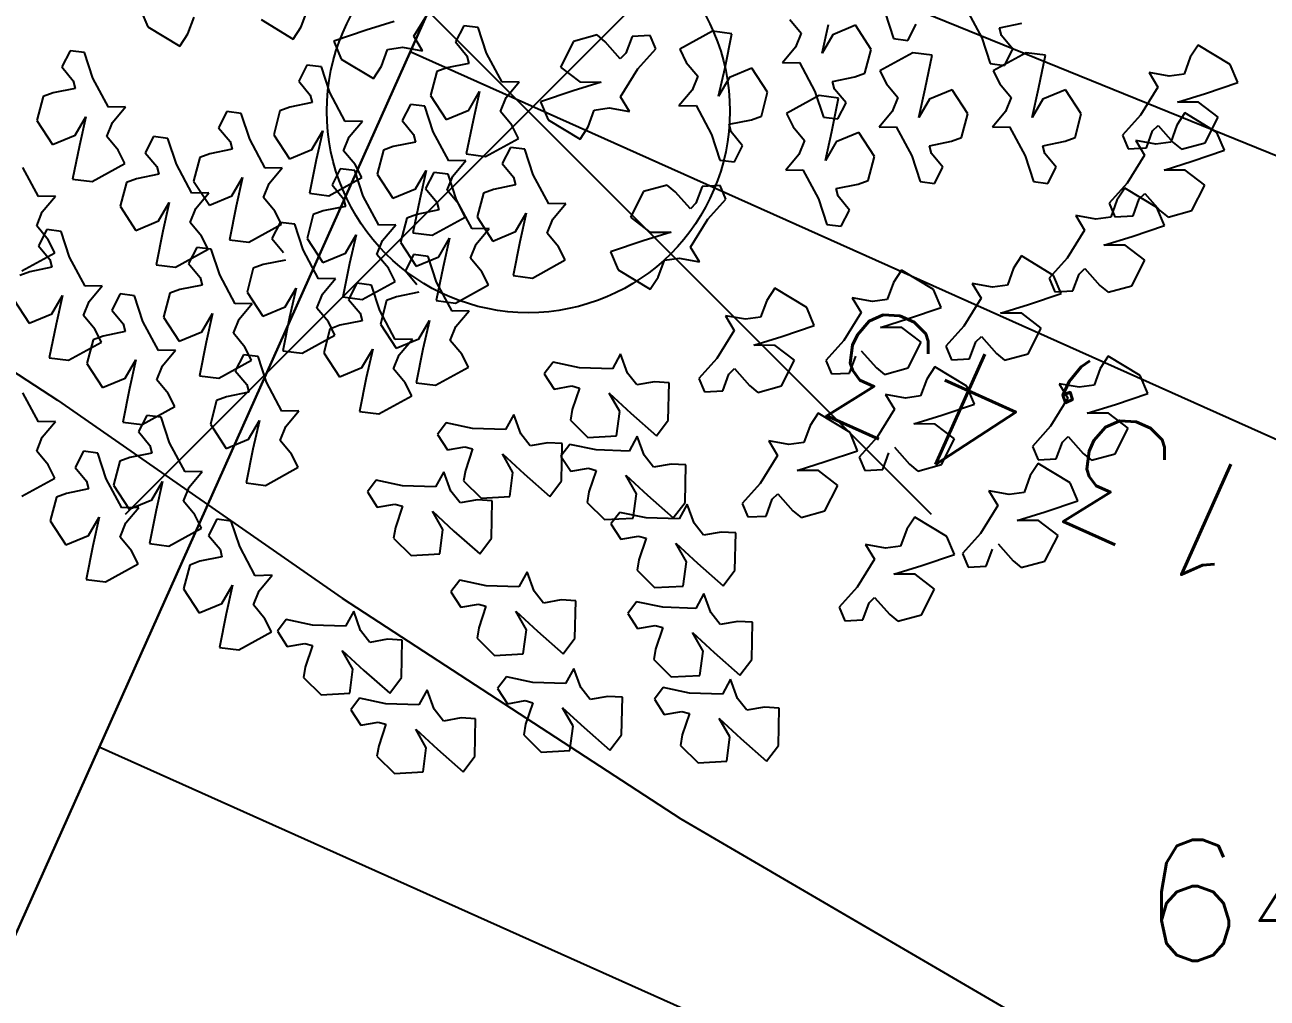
# Model space of a CAD drawing. Header units: inches. Extents: x 555647 to 1112117, y 8563097 to 17126483.
# Drawn here: x 555683.925 to 555687.008, y 8563227.503 to 8563229.918 of the extents above; entities that cross this region are included whole.
import ezdxf

# ---------------------------------------------------------------- set-up
doc = ezdxf.new("R2010")
doc.units = ezdxf.units.IN
doc.header["$MEASUREMENT"] = 0
doc.header["$PDMODE"] = 35
doc.header["$PDSIZE"] = -1
doc.linetypes.add('CENTER', pattern=[50.8, 31.75, -6.35, 6.35, -6.35])
doc.linetypes.add('CONTINUO', pattern=[0])
for name, color, linetype in [('_MANGEIRA', 7, 'CONTINUO'), ('CurvasTG', 7, 'CONTINUO'), ('INDIC. CORTE', 3, 'CENTER'), ('PN', 7, 'CONTINUO')]:
    doc.layers.add(name, color=color, linetype=linetype)
doc.styles.add('SIMPLEX', font='simplex.shx', dxfattribs={"height": 0.3})

# ---------------------------------------------------------------- blocks, each defined once
blk = doc.blocks.new('SIMB_MANGUEIRA')
at = {"color": 0, "linetype": 'Continuous', "flags": 128}
for points in [[(-0.9631, 0.2541), (-0.9443, 0.2094)], [(-0.5635, 0.2095), (-0.5482, 0.2511)], [(-0.2843, 0.1861), (-0.2412, 0.2555)], [(1.087, 0.2537), (1.1256, 0.1817)], [(-0.8449, 0.1918), (-0.8296, 0.2334)], [(-0.6629, 0.2271), (-0.5834, 0.1791)], [(-0.3326, 0.2229), (-0.4023, 0.2013)], [(0.6488, 0.2275), (0.6772, 0.1935)], [(0.8854, 0.2438), (0.9062, 0.1803)], [(0.9421, 0.1757), (0.9626, 0.2159)], [(1.1694, 0.2068), (1.2246, 0.2181)], [(-0.9443, 0.2094), (-0.8648, 0.1613)], [(-0.8648, 0.1613), (-0.8449, 0.1918)], [(-0.5834, 0.1791), (-0.5635, 0.2095)], [(-0.4023, 0.2013), (-0.4829, 0.1741)], [(-0.2624, 0.1499), (-0.2843, 0.1861)], [(-0.1603, 0.2119), (-0.1808, 0.1718)], [(-0.1244, 0.2074), (-0.1603, 0.2119)], [(-0.1036, 0.1439), (-0.1244, 0.2074)], [(0.1706, 0.1892), (0.1119, 0.1731)], [(0.191, 0.1724), (0.1706, 0.1892)], [(0.2576, 0.1856), (0.2423, 0.144)], [(0.3026, 0.188), (0.2576, 0.1856)], [(0.3166, 0.1546), (0.3026, 0.188)], [(0.4571, 0.1983), (0.3757, 0.1535)], [(0.5052, 0.1923), (0.4571, 0.1983)], [(0.4884, 0.1088), (0.5052, 0.1923)], [(0.6772, 0.1935), (0.6632, 0.1587)], [(0.729, 0.1441), (0.7451, 0.2153)], [(0.7558, 0.1897), (0.729, 0.1441)], [(0.8117, 0.2131), (0.7558, 0.1897)], [(0.8507, 0.1533), (0.8117, 0.2131)], [(1.1743, 0.1879), (1.1694, 0.2068)], [(1.2028, 0.1538), (1.1743, 0.1879)], [(-0.4829, 0.1741), (-0.4641, 0.1294)], [(-0.3494, 0.1534), (-0.3123, 0.1586)], [(-0.3123, 0.1586), (-0.2624, 0.1499)], [(-0.1808, 0.1718), (-0.1524, 0.1377)], [(0.1119, 0.1731), (0.0796, 0.1094)], [(0.2283, 0.1302), (0.191, 0.1724)], [(0.272, 0.1048), (0.3166, 0.1546)], [(0.6632, 0.1587), (0.6307, 0.1199)], [(0.9062, 0.1803), (0.9421, 0.1757)], [(1.1256, 0.1817), (1.1464, 0.1182)], [(1.6629, 0.1642), (1.643, 0.1338)], [(1.7424, 0.1161), (1.6629, 0.1642)], [(-1.1374, 0.1498), (-1.1579, 0.1097)], [(-1.1014, 0.1453), (-1.1374, 0.1498)], [(-1.0807, 0.0818), (-1.1014, 0.1453)], [(-0.4641, 0.1294), (-0.3846, 0.0813)], [(-0.3647, 0.1118), (-0.3494, 0.1534)], [(-0.1524, 0.1377), (-0.1475, 0.1187)], [(-0.0651, 0.0718), (-0.1036, 0.1439)], [(0.2423, 0.144), (0.2283, 0.1302)], [(0.3757, 0.1535), (0.3921, 0.1211)], [(0.8353, 0.0944), (0.8507, 0.1533)], [(0.954, 0.145), (0.8726, 0.1002)], [(1.002, 0.1389), (0.954, 0.145)], [(0.9853, 0.0555), (1.002, 0.1389)], [(1.2354, 0.145), (1.154, 0.1002)], [(1.1823, 0.1136), (1.2028, 0.1538)], [(1.2835, 0.1389), (1.2354, 0.145)], [(1.2667, 0.0555), (1.2835, 0.1389)], [(1.643, 0.1338), (1.6277, 0.0921)], [(-1.1579, 0.1097), (-1.1294, 0.0756)], [(-0.5495, 0.1144), (-0.5699, 0.0742)], [(-0.5135, 0.1098), (-0.5495, 0.1144)], [(-0.4928, 0.0463), (-0.5135, 0.1098)], [(-0.3846, 0.0813), (-0.3647, 0.1118)], [(-0.2274, 0.0982), (-0.2428, 0.0393)], [(-0.2026, 0.1074), (-0.2274, 0.0982)], [(-0.1475, 0.1187), (-0.2026, 0.1074)], [(0.0796, 0.1094), (0.1278, 0.0726)], [(0.2289, 0.0355), (0.272, 0.1048)], [(0.3921, 0.1211), (0.4205, 0.087)], [(0.4723, 0.0376), (0.4884, 0.1088)], [(0.555, 0.1066), (0.499, 0.0833)], [(0.594, 0.0468), (0.555, 0.1066)], [(0.6307, 0.1199), (0.673, 0.1208)], [(0.673, 0.1208), (0.7115, 0.0487)], [(0.8106, 0.0851), (0.8353, 0.0944)], [(0.8726, 0.1002), (0.889, 0.0677)], [(1.1464, 0.1182), (1.1823, 0.1136)], [(1.154, 0.1002), (1.1704, 0.0677)], [(1.5407, 0.0957), (1.5626, 0.0594)], [(1.5906, 0.0869), (1.5407, 0.0957)], [(1.7612, 0.0714), (1.7424, 0.1161)], [(-1.1294, 0.0756), (-1.1245, 0.0566)], [(-1.0421, 0.0097), (-1.0807, 0.0818)], [(-0.5699, 0.0742), (-0.5415, 0.0401)], [(-0.0227, 0.0727), (-0.0651, 0.0718)], [(-0.0552, 0.0339), (-0.0227, 0.0727)], [(0.1807, 0.0723), (0.111, 0.0506)], [(0.1278, 0.0726), (0.1807, 0.0723)], [(0.4205, 0.087), (0.4065, 0.0522)], [(0.499, 0.0833), (0.4723, 0.0376)], [(0.7554, 0.0739), (0.8106, 0.0851)], [(0.7603, 0.0549), (0.7554, 0.0739)], [(0.889, 0.0677), (0.9174, 0.0336)], [(1.1704, 0.0677), (1.1988, 0.0336)], [(1.6277, 0.0921), (1.5906, 0.0869)], [(1.6806, 0.0443), (1.7612, 0.0714)], [(-1.2044, 0.0361), (-1.2198, -0.0228)], [(-1.1797, 0.0453), (-1.2044, 0.0361)], [(-1.1245, 0.0566), (-1.1797, 0.0453)], [(-0.5415, 0.0401), (-0.5366, 0.0212)], [(-0.4542, -0.0257), (-0.4928, 0.0463)], [(-0.2428, 0.0393), (-0.2038, -0.0205)], [(-0.1478, 0.0028), (-0.1211, 0.0485)], [(-0.1211, 0.0485), (-0.1372, -0.0227)], [(-0.0693, -0.0009), (-0.0552, 0.0339)], [(0.111, 0.0506), (0.0303, 0.0234)], [(0.2508, -0.0008), (0.2289, 0.0355)], [(0.4065, 0.0522), (0.3739, 0.0134)], [(0.5786, -0.0121), (0.594, 0.0468)], [(0.7221, 0.0387), (0.6407, -0.0061)], [(0.7115, 0.0487), (0.7323, -0.0148)], [(0.7702, 0.0326), (0.7221, 0.0387)], [(0.7534, -0.0508), (0.7702, 0.0326)], [(0.7887, 0.0208), (0.7603, 0.0549)], [(0.9174, 0.0336), (0.9033, -0.0011)], [(0.9692, -0.0157), (0.9853, 0.0555)], [(1.0519, 0.0533), (0.9959, 0.0299)], [(1.0909, -0.0065), (1.0519, 0.0533)], [(1.1988, 0.0336), (1.1847, -0.0011)], [(1.2506, -0.0157), (1.2667, 0.0555)], [(1.3333, 0.0533), (1.2773, 0.0299)], [(1.3723, -0.0065), (1.3333, 0.0533)], [(1.5626, 0.0594), (1.5195, -0.01)], [(1.6109, 0.0226), (1.6806, 0.0443)], [(-0.9998, 0.0106), (-1.0421, 0.0097)], [(-1.0323, -0.0282), (-0.9998, 0.0106)], [(-0.6165, 0.0007), (-0.6319, -0.0583)], [(-0.5918, 0.0099), (-0.6165, 0.0007)], [(-0.5366, 0.0212), (-0.5918, 0.0099)], [(-0.2928, 0.0166), (-0.3132, -0.0235)], [(-0.2568, 0.0121), (-0.2928, 0.0166)], [(-0.2361, -0.0514), (-0.2568, 0.0121)], [(-0.2038, -0.0205), (-0.1478, 0.0028)], [(0.0303, 0.0234), (0.0491, -0.0212)], [(0.1485, -0.0389), (0.1638, 0.0028)], [(0.1638, 0.0028), (0.201, 0.008)], [(0.201, 0.008), (0.2508, -0.0008)], [(0.3739, 0.0134), (0.4163, 0.0143)], [(0.4163, 0.0143), (0.4548, -0.0578)], [(0.7682, -0.0193), (0.7887, 0.0208)], [(0.9959, 0.0299), (0.9692, -0.0157)], [(1.2773, 0.0299), (1.2506, -0.0157)], [(1.6638, 0.0222), (1.6109, 0.0226)], [(1.712, -0.0146), (1.6638, 0.0222)], [(-1.2198, -0.0228), (-1.1809, -0.0826)], [(-1.1249, -0.0593), (-1.0981, -0.0136)], [(-1.0981, -0.0136), (-1.1142, -0.0848)], [(-1.0463, -0.063), (-1.0323, -0.0282)], [(-0.7482, -0.0011), (-0.7687, -0.0412)], [(-0.7123, -0.0056), (-0.7482, -0.0011)], [(-0.6915, -0.0691), (-0.7123, -0.0056)], [(-0.4119, -0.0249), (-0.4542, -0.0257)], [(-0.4444, -0.0636), (-0.4119, -0.0249)], [(-0.3132, -0.0235), (-0.2848, -0.0576)], [(-0.1372, -0.0227), (-0.1539, -0.1062)], [(-0.0409, -0.035), (-0.0693, -0.0009)], [(0.0491, -0.0212), (0.1286, -0.0693)], [(0.4987, -0.0326), (0.5538, -0.0213)], [(0.5538, -0.0213), (0.5786, -0.0121)], [(0.6407, -0.0061), (0.6572, -0.0386)], [(0.7323, -0.0148), (0.7682, -0.0193)], [(0.9033, -0.0011), (0.8708, -0.0399)], [(1.0755, -0.0655), (1.0909, -0.0065)], [(1.1847, -0.0011), (1.1522, -0.0399)], [(1.3569, -0.0655), (1.3723, -0.0065)], [(1.5195, -0.01), (1.4749, -0.0597)], [(1.6298, -0.0044), (1.61, -0.0348)], [(1.7093, -0.0525), (1.6298, -0.0044)], [(1.6797, -0.0782), (1.712, -0.0146)], [(-1.1809, -0.0826), (-1.1249, -0.0593)], [(-0.7687, -0.0412), (-0.7403, -0.0753)], [(-0.6319, -0.0583), (-0.593, -0.118)], [(-0.537, -0.0947), (-0.5102, -0.0491)], [(-0.5102, -0.0491), (-0.5263, -0.1203)], [(-0.2848, -0.0576), (-0.2799, -0.0765)], [(-0.1975, -0.1234), (-0.2361, -0.0514)], [(-0.0245, -0.0674), (-0.0409, -0.035)], [(0.1286, -0.0693), (0.1485, -0.0389)], [(0.4548, -0.0578), (0.4756, -0.1213)], [(0.5036, -0.0516), (0.4987, -0.0326)], [(0.532, -0.0857), (0.5036, -0.0516)], [(0.6572, -0.0386), (0.6856, -0.0726)], [(0.7373, -0.122), (0.7534, -0.0508)], [(0.8201, -0.053), (0.7641, -0.0764)], [(0.859, -0.1128), (0.8201, -0.053)], [(0.8708, -0.0399), (0.9132, -0.0391)], [(0.9132, -0.0391), (0.9517, -0.1111)], [(1.1522, -0.0399), (1.1946, -0.0391)], [(1.1946, -0.0391), (1.2331, -0.1111)], [(1.4749, -0.0597), (1.489, -0.0931)], [(1.534, -0.0908), (1.5493, -0.0491)], [(1.5493, -0.0491), (1.5632, -0.0354)], [(1.5632, -0.0354), (1.6006, -0.0775)], [(1.61, -0.0348), (1.5946, -0.0765)], [(1.7281, -0.0971), (1.7093, -0.0525)], [(-1.1142, -0.0848), (-1.131, -0.1683)], [(-1.0179, -0.0971), (-1.0463, -0.063)], [(-0.9303, -0.0632), (-0.9507, -0.1033)], [(-0.8943, -0.0677), (-0.9303, -0.0632)], [(-0.8736, -0.1312), (-0.8943, -0.0677)], [(-0.7403, -0.0753), (-0.7354, -0.0942)], [(-0.653, -0.1411), (-0.6915, -0.0691)], [(-0.4584, -0.0984), (-0.4444, -0.0636)], [(-0.3351, -0.0878), (-0.3598, -0.097)], [(-0.2799, -0.0765), (-0.3351, -0.0878)], [(-0.1059, -0.1122), (-0.0245, -0.0674)], [(-0.0444, -0.0898), (-0.0649, -0.13)], [(-0.0085, -0.0943), (-0.0444, -0.0898)], [(0.5115, -0.1258), (0.532, -0.0857)], [(0.6856, -0.0726), (0.6715, -0.1074)], [(0.7641, -0.0764), (0.7373, -0.122)], [(0.9956, -0.0859), (1.0507, -0.0747)], [(1.0005, -0.1049), (0.9956, -0.0859)], [(1.0507, -0.0747), (1.0755, -0.0655)], [(1.277, -0.0859), (1.3321, -0.0747)], [(1.2819, -0.1049), (1.277, -0.0859)], [(1.3321, -0.0747), (1.3569, -0.0655)], [(1.489, -0.0931), (1.534, -0.0908)], [(1.5077, -0.0729), (1.5296, -0.1092)], [(1.5575, -0.0817), (1.5077, -0.0729)], [(1.5946, -0.0765), (1.5575, -0.0817)], [(1.6006, -0.0775), (1.6209, -0.0943)], [(1.6209, -0.0943), (1.6797, -0.0782)], [(-1.0015, -0.1295), (-1.0179, -0.0971)], [(-0.9507, -0.1033), (-0.9223, -0.1374)], [(-0.8153, -0.1147), (-0.8307, -0.1737)], [(-0.7905, -0.1055), (-0.8153, -0.1147)], [(-0.7354, -0.0942), (-0.7905, -0.1055)], [(-0.593, -0.118), (-0.537, -0.0947)], [(-0.5263, -0.1203), (-0.5431, -0.2037)], [(-0.43, -0.1325), (-0.4584, -0.0984)], [(-0.3598, -0.097), (-0.3752, -0.156)], [(-0.1552, -0.1226), (-0.1975, -0.1234)], [(-0.1877, -0.1613), (-0.1552, -0.1226)], [(-0.1539, -0.1062), (-0.1059, -0.1122)], [(0.0123, -0.1579), (-0.0085, -0.0943)], [(0.4756, -0.1213), (0.5115, -0.1258)], [(0.6715, -0.1074), (0.639, -0.1462)], [(0.8436, -0.1717), (0.859, -0.1128)], [(0.9517, -0.1111), (0.9725, -0.1746)], [(1.0289, -0.139), (1.0005, -0.1049)], [(1.2331, -0.1111), (1.2539, -0.1746)], [(1.3103, -0.139), (1.2819, -0.1049)], [(1.5296, -0.1092), (1.4865, -0.1786)], [(1.6475, -0.1243), (1.7281, -0.0971)], [(-1.216, -0.212), (-1.2545, -0.14)], [(-1.0829, -0.1743), (-1.0015, -0.1295)], [(-0.9223, -0.1374), (-0.9174, -0.1563)], [(-0.835, -0.2032), (-0.8736, -0.1312)], [(-0.6106, -0.1403), (-0.653, -0.1411)], [(-0.6431, -0.1791), (-0.6106, -0.1403)], [(-0.4666, -0.143), (-0.4871, -0.1831)], [(-0.4307, -0.1475), (-0.4666, -0.143)], [(-0.4099, -0.211), (-0.4307, -0.1475)], [(-0.4136, -0.1649), (-0.43, -0.1325)], [(-0.2803, -0.1924), (-0.2535, -0.1468)], [(-0.2535, -0.1468), (-0.2696, -0.218)], [(-0.2348, -0.1519), (-0.2553, -0.1921)], [(-0.1989, -0.1564), (-0.2348, -0.1519)], [(-0.0649, -0.13), (-0.0365, -0.1641)], [(0.639, -0.1462), (0.6814, -0.1453)], [(0.6814, -0.1453), (0.7199, -0.2174)], [(1.0084, -0.1791), (1.0289, -0.139)], [(1.2898, -0.1791), (1.3103, -0.139)], [(1.5778, -0.146), (1.6475, -0.1243)], [(1.6307, -0.1463), (1.5778, -0.146)], [(1.6789, -0.1832), (1.6307, -0.1463)], [(-1.131, -0.1683), (-1.0829, -0.1743)], [(-0.9973, -0.1768), (-1.0127, -0.2358)], [(-0.9726, -0.1676), (-0.9973, -0.1768)], [(-0.9174, -0.1563), (-0.9726, -0.1676)], [(-0.8307, -0.1737), (-0.7917, -0.2335)], [(-0.7357, -0.2101), (-0.709, -0.1645)], [(-0.709, -0.1645), (-0.7251, -0.2357)], [(-0.6572, -0.2138), (-0.6431, -0.1791)], [(-0.495, -0.2097), (-0.4136, -0.1649)], [(-0.4871, -0.1831), (-0.4587, -0.2172)], [(-0.3752, -0.156), (-0.3363, -0.2158)], [(-0.2017, -0.1961), (-0.1877, -0.1613)], [(-0.1781, -0.22), (-0.1989, -0.1564)], [(-0.0315, -0.183), (-0.0867, -0.1943)], [(-0.0365, -0.1641), (-0.0315, -0.183)], [(0.0508, -0.2299), (0.0123, -0.1579)], [(0.3445, -0.1834), (0.2857, -0.1995)], [(0.3648, -0.2002), (0.3445, -0.1834)], [(0.4764, -0.1846), (0.4314, -0.1869)], [(0.4905, -0.218), (0.4764, -0.1846)], [(0.7637, -0.1922), (0.8189, -0.181)], [(0.8189, -0.181), (0.8436, -0.1717)], [(0.9725, -0.1746), (1.0084, -0.1791)], [(1.2539, -0.1746), (1.2898, -0.1791)], [(1.4865, -0.1786), (1.4418, -0.2283)], [(1.6466, -0.2468), (1.6789, -0.1832)], [(-1.1737, -0.2112), (-1.216, -0.212)], [(-1.2062, -0.2499), (-1.1737, -0.2112)], [(-0.7927, -0.2024), (-0.835, -0.2032)], [(-0.8252, -0.2411), (-0.7927, -0.2024)], [(-0.7917, -0.2335), (-0.7357, -0.2101)], [(-0.6288, -0.2479), (-0.6572, -0.2138)], [(-0.5431, -0.2037), (-0.495, -0.2097)], [(-0.3714, -0.283), (-0.4099, -0.211)], [(-0.3363, -0.2158), (-0.2803, -0.1924)], [(-0.2553, -0.1921), (-0.2269, -0.2261)], [(-0.1733, -0.2302), (-0.2017, -0.1961)], [(-0.1114, -0.2035), (-0.1269, -0.2625)], [(-0.0867, -0.1943), (-0.1114, -0.2035)], [(0.2857, -0.1995), (0.2534, -0.2631)], [(0.4022, -0.2423), (0.3648, -0.2002)], [(0.4314, -0.1869), (0.4161, -0.2286)], [(0.7687, -0.2112), (0.7637, -0.1922)], [(0.7971, -0.2453), (0.7687, -0.2112)], [(1.4809, -0.1907), (1.461, -0.2211)], [(1.5604, -0.2388), (1.4809, -0.1907)], [(1.5162, -0.2177), (1.5302, -0.204)], [(1.5302, -0.204), (1.5675, -0.2461)], [(-1.0127, -0.2358), (-0.9738, -0.2956)], [(-0.9178, -0.2722), (-0.891, -0.2266)], [(-0.891, -0.2266), (-0.9071, -0.2978)], [(-0.8392, -0.2759), (-0.8252, -0.2411)], [(-0.7251, -0.2357), (-0.7418, -0.3191)], [(-0.4538, -0.2361), (-0.5089, -0.2474)], [(-0.4587, -0.2172), (-0.4538, -0.2361)], [(-0.2696, -0.218), (-0.2864, -0.3014)], [(-0.2219, -0.2451), (-0.2771, -0.2564)], [(-0.2269, -0.2261), (-0.2219, -0.2451)], [(-0.1396, -0.292), (-0.1781, -0.22)], [(-0.1569, -0.2627), (-0.1733, -0.2302)], [(0.0932, -0.2291), (0.0508, -0.2299)], [(0.0607, -0.2678), (0.0932, -0.2291)], [(0.4161, -0.2286), (0.4022, -0.2423)], [(0.4459, -0.2677), (0.4905, -0.218)], [(0.7199, -0.2174), (0.7407, -0.2809)], [(0.7766, -0.2854), (0.7971, -0.2453)], [(1.4418, -0.2283), (1.4559, -0.2617)], [(1.461, -0.2211), (1.4457, -0.2628)], [(1.5009, -0.2594), (1.5162, -0.2177)], [(1.5792, -0.2834), (1.5604, -0.2388)], [(1.5675, -0.2461), (1.5878, -0.2629)], [(-1.2202, -0.2847), (-1.2062, -0.2499)], [(-0.9738, -0.2956), (-0.9178, -0.2722)], [(-0.8108, -0.31), (-0.8392, -0.2759)], [(-0.6158, -0.2761), (-0.6363, -0.3162)], [(-0.6124, -0.2804), (-0.6288, -0.2479)], [(-0.5799, -0.2806), (-0.6158, -0.2761)], [(-0.5337, -0.2566), (-0.5491, -0.3156)], [(-0.5089, -0.2474), (-0.5337, -0.2566)], [(-0.3018, -0.2656), (-0.3173, -0.3246)], [(-0.2771, -0.2564), (-0.3018, -0.2656)], [(-0.2383, -0.3074), (-0.1569, -0.2627)], [(-0.1269, -0.2625), (-0.0879, -0.3222)], [(-0.0319, -0.2989), (-0.0052, -0.2533)], [(-0.0052, -0.2533), (-0.0213, -0.3245)], [(0.0466, -0.3026), (0.0607, -0.2678)], [(0.2534, -0.2631), (0.3016, -0.2999)], [(0.4028, -0.3371), (0.4459, -0.2677)], [(1.3587, -0.2592), (1.3806, -0.2955)], [(1.4085, -0.268), (1.3587, -0.2592)], [(1.4457, -0.2628), (1.4085, -0.268)], [(1.4559, -0.2617), (1.5009, -0.2594)], [(1.5878, -0.2629), (1.6466, -0.2468)], [(-1.1918, -0.3188), (-1.2202, -0.2847)], [(-1.1953, -0.2938), (-1.2158, -0.334)], [(-1.1594, -0.2983), (-1.1953, -0.2938)], [(-1.1386, -0.3619), (-1.1594, -0.2983)], [(-0.9071, -0.2978), (-0.9239, -0.3812)], [(-0.6938, -0.3252), (-0.6124, -0.2804)], [(-0.5591, -0.3441), (-0.5799, -0.2806)], [(-0.4541, -0.352), (-0.4274, -0.3064)], [(-0.4274, -0.3064), (-0.4435, -0.3776)], [(-0.329, -0.2822), (-0.3714, -0.283)], [(-0.3615, -0.321), (-0.329, -0.2822)], [(-0.2864, -0.3014), (-0.2383, -0.3074)], [(-0.0972, -0.2912), (-0.1396, -0.292)], [(-0.1297, -0.3299), (-0.0972, -0.2912)], [(-0.0879, -0.3222), (-0.0319, -0.2989)], [(0.075, -0.3367), (0.0466, -0.3026)], [(0.3545, -0.3003), (0.2848, -0.322)], [(0.3016, -0.2999), (0.3545, -0.3003)], [(0.7407, -0.2809), (0.7766, -0.2854)], [(1.3806, -0.2955), (1.3375, -0.3648)], [(1.4985, -0.3106), (1.5792, -0.2834)], [(-1.2158, -0.334), (-1.1874, -0.3681)], [(-1.1754, -0.3512), (-1.1918, -0.3188)], [(-0.8227, -0.3382), (-0.8432, -0.3783)], [(-0.7868, -0.3427), (-0.8227, -0.3382)], [(-0.7944, -0.3425), (-0.8108, -0.31)], [(-0.7418, -0.3191), (-0.6938, -0.3252)], [(-0.6363, -0.3162), (-0.6078, -0.3503)], [(-0.5491, -0.3156), (-0.5101, -0.3754)], [(-0.3756, -0.3557), (-0.3615, -0.321)], [(-0.3173, -0.3246), (-0.2783, -0.3843)], [(-0.2223, -0.361), (-0.1956, -0.3153)], [(-0.1956, -0.3153), (-0.2117, -0.3865)], [(-0.1438, -0.3647), (-0.1297, -0.3299)], [(-0.0213, -0.3245), (-0.038, -0.4079)], [(0.0914, -0.3691), (0.075, -0.3367)], [(0.2848, -0.322), (0.2042, -0.3491)], [(0.4247, -0.3734), (0.4028, -0.3371)], [(1.4288, -0.3323), (1.4985, -0.3106)], [(1.4817, -0.3326), (1.4288, -0.3323)], [(1.5299, -0.3694), (1.4817, -0.3326)], [(-1.2568, -0.396), (-1.1754, -0.3512)], [(-1.1874, -0.3681), (-1.1825, -0.387)], [(-1.1001, -0.4339), (-1.1386, -0.3619)], [(-0.8758, -0.3873), (-0.7944, -0.3425)], [(-0.766, -0.4062), (-0.7868, -0.3427)], [(-0.6029, -0.3693), (-0.6581, -0.3806)], [(-0.5205, -0.4162), (-0.5591, -0.3441)], [(-0.5101, -0.3754), (-0.4541, -0.352)], [(-0.3472, -0.3898), (-0.3756, -0.3557)], [(-0.2846, -0.3559), (-0.3051, -0.3961)], [(-0.2487, -0.3604), (-0.2846, -0.3559)], [(-0.2783, -0.3843), (-0.2223, -0.361)], [(-0.2279, -0.424), (-0.2487, -0.3604)], [(-0.1154, -0.3988), (-0.1438, -0.3647)], [(0.01, -0.4139), (0.0914, -0.3691)], [(0.2042, -0.3491), (0.223, -0.3938)], [(0.3224, -0.4115), (0.3377, -0.3698)], [(0.3377, -0.3698), (0.3748, -0.3646)], [(0.3748, -0.3646), (0.4247, -0.3734)], [(1.2242, -0.3592), (1.2043, -0.3897)], [(1.3037, -0.4073), (1.2242, -0.3592)], [(1.3375, -0.3648), (1.2929, -0.4146)], [(1.4976, -0.4331), (1.5299, -0.3694)], [(-1.2376, -0.3983), (-1.2624, -0.4075)], [(-1.1825, -0.387), (-1.2376, -0.3983)], [(-0.9239, -0.3812), (-0.8758, -0.3873)], [(-0.8432, -0.3783), (-0.8148, -0.4124)], [(-0.6828, -0.3898), (-0.6982, -0.4487)], [(-0.6581, -0.3806), (-0.6828, -0.3898)], [(-0.4435, -0.3776), (-0.4603, -0.461)], [(-0.3308, -0.4223), (-0.3472, -0.3898)], [(-0.3051, -0.3961), (-0.2766, -0.4301)], [(-0.2117, -0.3865), (-0.2284, -0.47)], [(-0.099, -0.4312), (-0.1154, -0.3988)], [(0.223, -0.3938), (0.3025, -0.4419)], [(0.9262, -0.3947), (0.9063, -0.4251)], [(1.0057, -0.4428), (0.9262, -0.3947)], [(1.2043, -0.3897), (1.189, -0.4313)], [(1.3672, -0.404), (1.3812, -0.3902)], [(1.3812, -0.3902), (1.4185, -0.4324)], [(-0.8098, -0.4314), (-0.865, -0.4427)], [(-0.8148, -0.4124), (-0.8098, -0.4314)], [(-0.7275, -0.4783), (-0.766, -0.4062)], [(-0.4782, -0.4153), (-0.5205, -0.4162)], [(-0.5107, -0.4541), (-0.4782, -0.4153)], [(-0.4254, -0.4268), (-0.4459, -0.4669)], [(-0.3895, -0.4313), (-0.4254, -0.4268)], [(-0.4122, -0.4671), (-0.3308, -0.4223)], [(-0.3687, -0.4948), (-0.3895, -0.4313)], [(-0.1894, -0.496), (-0.2279, -0.424)], [(-0.1804, -0.476), (-0.099, -0.4312)], [(-0.038, -0.4079), (0.01, -0.4139)], [(0.3025, -0.4419), (0.3224, -0.4115)], [(0.9063, -0.4251), (0.891, -0.4668)], [(1.102, -0.4278), (1.1239, -0.464)], [(1.1518, -0.4365), (1.102, -0.4278)], [(1.189, -0.4313), (1.1518, -0.4365)], [(1.2929, -0.4146), (1.3069, -0.448)], [(1.3225, -0.452), (1.3037, -0.4073)], [(1.3519, -0.4456), (1.3672, -0.404)], [(-1.1828, -0.5029), (-1.1561, -0.4573)], [(-1.1561, -0.4573), (-1.1722, -0.5285)], [(-1.0577, -0.4331), (-1.1001, -0.4339)], [(-1.0902, -0.4718), (-1.0577, -0.4331)], [(-1.0131, -0.4534), (-1.0336, -0.4936)], [(-0.9772, -0.458), (-1.0131, -0.4534)], [(-0.9564, -0.5215), (-0.9772, -0.458)], [(-0.8897, -0.4519), (-0.9052, -0.5108)], [(-0.865, -0.4427), (-0.8897, -0.4519)], [(-0.6982, -0.4487), (-0.6593, -0.5085)], [(-0.6033, -0.4852), (-0.5765, -0.4395)], [(-0.5765, -0.4395), (-0.5926, -0.5107)], [(-0.5248, -0.4889), (-0.5107, -0.4541)], [(-0.4603, -0.461), (-0.4122, -0.4671)], [(-0.3269, -0.4604), (-0.3516, -0.4696)], [(-0.2717, -0.4491), (-0.3269, -0.4604)], [(0.6116, -0.4391), (0.5917, -0.4695)], [(0.691, -0.4871), (0.6116, -0.4391)], [(1.0245, -0.4874), (1.0057, -0.4428)], [(1.2418, -0.4792), (1.3225, -0.452)], [(1.3069, -0.448), (1.3519, -0.4456)], [(1.4185, -0.4324), (1.4389, -0.4492)], [(1.4389, -0.4492), (1.4976, -0.4331)], [(-1.2778, -0.4665), (-1.2388, -0.5262)], [(-1.1043, -0.5066), (-1.0902, -0.4718)], [(-0.6851, -0.4774), (-0.7275, -0.4783)], [(-0.7176, -0.5162), (-0.6851, -0.4774)], [(-0.6593, -0.5085), (-0.6033, -0.4852)], [(-0.4963, -0.523), (-0.5248, -0.4889)], [(-0.4459, -0.4669), (-0.4174, -0.501)], [(-0.3516, -0.4696), (-0.367, -0.5286)], [(-0.2284, -0.47), (-0.1804, -0.476)], [(0.5917, -0.4695), (0.5763, -0.5111)], [(0.7099, -0.5318), (0.691, -0.4871)], [(0.8041, -0.4632), (0.826, -0.4995)], [(0.8539, -0.472), (0.8041, -0.4632)], [(0.891, -0.4668), (0.8539, -0.472)], [(0.9439, -0.5146), (1.0245, -0.4874)], [(1.1239, -0.464), (1.0808, -0.5334)], [(1.1721, -0.5008), (1.2418, -0.4792)], [(-1.2388, -0.5262), (-1.1828, -0.5029)], [(-1.0759, -0.5407), (-1.1043, -0.5066)], [(-1.0336, -0.4936), (-1.0052, -0.5277)], [(-0.9179, -0.5935), (-0.9564, -0.5215)], [(-0.9052, -0.5108), (-0.8662, -0.5706)], [(-0.8102, -0.5473), (-0.7835, -0.5016)], [(-0.7835, -0.5016), (-0.7996, -0.5728)], [(-0.7317, -0.551), (-0.7176, -0.5162)], [(-0.5926, -0.5107), (-0.6094, -0.5942)], [(-0.4799, -0.5554), (-0.4963, -0.523)], [(-0.4125, -0.52), (-0.4677, -0.5312)], [(-0.4174, -0.501), (-0.4125, -0.52)], [(-0.3301, -0.5668), (-0.3687, -0.4948)], [(-0.2721, -0.565), (-0.2453, -0.5193)], [(-0.2453, -0.5193), (-0.2614, -0.5905)], [(-0.147, -0.4952), (-0.1894, -0.496)], [(-0.1795, -0.5339), (-0.147, -0.4952)], [(0.4894, -0.5076), (0.5113, -0.5438)], [(0.5392, -0.5164), (0.4894, -0.5076)], [(0.5763, -0.5111), (0.5392, -0.5164)], [(0.826, -0.4995), (0.7828, -0.5688)], [(0.8742, -0.5363), (0.9439, -0.5146)], [(1.225, -0.5012), (1.1721, -0.5008)], [(1.2732, -0.538), (1.225, -0.5012)], [(-1.1722, -0.5285), (-1.189, -0.6119)], [(-1.0595, -0.5731), (-1.0759, -0.5407)], [(-1.0002, -0.5466), (-1.0554, -0.5579)], [(-1.0052, -0.5277), (-1.0002, -0.5466)], [(-0.8662, -0.5706), (-0.8102, -0.5473)], [(-0.7033, -0.5851), (-0.7317, -0.551)], [(-0.4924, -0.5404), (-0.5078, -0.5994)], [(-0.4677, -0.5312), (-0.4924, -0.5404)], [(-0.367, -0.5286), (-0.3281, -0.5883)], [(-0.1936, -0.5687), (-0.1795, -0.5339)], [(0.5113, -0.5438), (0.4682, -0.6132)], [(0.6292, -0.559), (0.7099, -0.5318)], [(0.9271, -0.5366), (0.8742, -0.5363)], [(0.9753, -0.5734), (0.9271, -0.5366)], [(1.0808, -0.5334), (1.0362, -0.5832)], [(1.2409, -0.6016), (1.2732, -0.538)], [(-1.1409, -0.6179), (-1.0595, -0.5731)], [(-1.0801, -0.5671), (-1.0956, -0.6261)], [(-1.0554, -0.5579), (-1.0801, -0.5671)], [(-0.7996, -0.5728), (-0.8163, -0.6563)], [(-0.6869, -0.6175), (-0.7033, -0.5851)], [(-0.5613, -0.6002), (-0.4799, -0.5554)], [(-0.2878, -0.566), (-0.3301, -0.5668)], [(-0.3281, -0.5883), (-0.2721, -0.565)], [(-0.3203, -0.6048), (-0.2878, -0.566)], [(-0.1651, -0.6028), (-0.1936, -0.5687)], [(0.5595, -0.5806), (0.6292, -0.559)], [(0.6124, -0.581), (0.5595, -0.5806)], [(0.6606, -0.6178), (0.6124, -0.581)], [(0.7828, -0.5688), (0.7382, -0.6186)], [(0.943, -0.6371), (0.9753, -0.5734)], [(1.0362, -0.5832), (1.0502, -0.6165)], [(1.0952, -0.6142), (1.1105, -0.5726)], [(1.1105, -0.5726), (1.1245, -0.5588)], [(1.1245, -0.5588), (1.1618, -0.601)], [(-1.189, -0.6119), (-1.1409, -0.6179)], [(-0.8755, -0.5927), (-0.9179, -0.5935)], [(-0.908, -0.6314), (-0.8755, -0.5927)], [(-0.7068, -0.6043), (-0.7273, -0.6444)], [(-0.6709, -0.6088), (-0.7068, -0.6043)], [(-0.6501, -0.6723), (-0.6709, -0.6088)], [(-0.6094, -0.5942), (-0.5613, -0.6002)], [(-0.5078, -0.5994), (-0.4689, -0.6592)], [(-0.4129, -0.6358), (-0.3861, -0.5902)], [(-0.3861, -0.5902), (-0.4022, -0.6614)], [(-0.3344, -0.6395), (-0.3203, -0.6048)], [(-0.2614, -0.5905), (-0.2782, -0.674)], [(-0.1487, -0.6352), (-0.1651, -0.6028)], [(0.229, -0.6021), (0.2086, -0.6392)], [(0.2463, -0.6496), (0.229, -0.6021)], [(0.4682, -0.6132), (0.4236, -0.663)], [(0.7973, -0.6496), (0.8126, -0.608)], [(0.8265, -0.5942), (0.8639, -0.6364)], [(1.0502, -0.6165), (1.0952, -0.6142)], [(1.1618, -0.601), (1.1822, -0.6178)], [(1.1822, -0.6178), (1.2409, -0.6016)], [(1.4395, -0.6076), (1.4196, -0.6381)], [(1.5189, -0.6557), (1.4395, -0.6076)], [(-1.0956, -0.6261), (-1.0566, -0.6859)], [(-1.0006, -0.6625), (-0.9739, -0.6169)], [(-0.9739, -0.6169), (-0.9899, -0.6881)], [(-0.9221, -0.6662), (-0.908, -0.6314)], [(-0.7683, -0.6623), (-0.6869, -0.6175)], [(-0.7273, -0.6444), (-0.6989, -0.6785)], [(-0.4689, -0.6592), (-0.4129, -0.6358)], [(-0.3059, -0.6736), (-0.3344, -0.6395)], [(-0.2301, -0.68), (-0.1487, -0.6352)], [(0.0615, -0.6228), (0.0396, -0.6516)], [(0.1269, -0.6365), (0.0615, -0.6228)], [(0.2086, -0.6392), (0.1269, -0.6365)], [(0.4979, -0.6524), (0.5119, -0.6386)], [(0.5119, -0.6386), (0.5492, -0.6808)], [(0.6283, -0.6814), (0.6606, -0.6178)], [(0.7382, -0.6186), (0.7523, -0.652)], [(0.8639, -0.6364), (0.8842, -0.6532)], [(0.8842, -0.6532), (0.943, -0.6371)], [(1.0089, -0.6343), (0.989, -0.6647)], [(1.0884, -0.6824), (1.0089, -0.6343)], [(1.4196, -0.6381), (1.4042, -0.6797)], [(-1.0566, -0.6859), (-1.0006, -0.6625)], [(-0.8937, -0.7003), (-0.9221, -0.6662)], [(-0.8163, -0.6563), (-0.7683, -0.6623)], [(-0.6116, -0.7444), (-0.6501, -0.6723)], [(-0.4022, -0.6614), (-0.419, -0.7448)], [(-0.2895, -0.7061), (-0.3059, -0.6736)], [(-0.2782, -0.674), (-0.2301, -0.68)], [(0.0396, -0.6516), (0.0641, -0.6894)], [(0.2694, -0.6792), (0.2463, -0.6496)], [(0.3131, -0.6716), (0.2694, -0.6792)], [(0.3494, -0.6736), (0.3131, -0.6716)], [(0.3475, -0.7665), (0.3494, -0.6736)], [(0.4236, -0.663), (0.4376, -0.6964)], [(0.4826, -0.694), (0.4979, -0.6524)], [(0.7523, -0.652), (0.7973, -0.6496)], [(0.989, -0.6647), (0.9737, -0.7064)], [(1.3173, -0.6762), (1.3392, -0.7124)], [(1.3671, -0.6849), (1.3173, -0.6762)], [(1.5378, -0.7004), (1.5189, -0.6557)], [(-1.216, -0.7708), (-1.2545, -0.6988)], [(-0.9899, -0.6881), (-1.0067, -0.7715)], [(-0.8773, -0.7327), (-0.8937, -0.7003)], [(-0.7491, -0.7088), (-0.7738, -0.718)], [(-0.6939, -0.6975), (-0.7491, -0.7088)], [(-0.6989, -0.6785), (-0.6939, -0.6975)], [(-0.3709, -0.7509), (-0.2895, -0.7061)], [(0.0641, -0.6894), (0.1079, -0.6818)], [(0.1079, -0.6818), (0.1268, -0.6871)], [(0.1268, -0.6871), (0.1089, -0.7405)], [(0.2008, -0.6993), (0.2544, -0.7489)], [(0.2269, -0.7453), (0.2008, -0.6993)], [(0.4376, -0.6964), (0.4826, -0.694)], [(0.5492, -0.6808), (0.5696, -0.6976)], [(0.5696, -0.6976), (0.6283, -0.6814)], [(0.8867, -0.7028), (0.9086, -0.7391)], [(0.9365, -0.7116), (0.8867, -0.7028)], [(0.9737, -0.7064), (0.9365, -0.7116)], [(1.1072, -0.727), (1.0884, -0.6824)], [(1.4042, -0.6797), (1.3671, -0.6849)], [(1.4571, -0.7276), (1.5378, -0.7004)], [(-0.9586, -0.7775), (-0.8773, -0.7327)], [(-0.7738, -0.718), (-0.7892, -0.7769)], [(0.9086, -0.7391), (0.8655, -0.8085)], [(1.0265, -0.7542), (1.1072, -0.727)], [(1.3392, -0.7124), (1.2961, -0.7818)], [(1.3874, -0.7492), (1.4571, -0.7276)], [(-1.1737, -0.77), (-1.216, -0.7708)], [(-1.2062, -0.8088), (-1.1737, -0.77)], [(-0.947, -0.755), (-0.9675, -0.7951)], [(-0.9111, -0.7595), (-0.947, -0.755)], [(-0.8903, -0.823), (-0.9111, -0.7595)], [(-0.6943, -0.8134), (-0.6675, -0.7677)], [(-0.6675, -0.7677), (-0.6836, -0.8389)], [(-0.5692, -0.7435), (-0.6116, -0.7444)], [(-0.6017, -0.7823), (-0.5692, -0.7435)], [(-0.419, -0.7448), (-0.3709, -0.7509)], [(-0.0361, -0.7529), (-0.0565, -0.79)], [(-0.0188, -0.8005), (-0.0361, -0.7529)], [(0.1089, -0.7405), (0.1045, -0.7665)], [(0.1045, -0.7665), (0.1479, -0.8093)], [(0.2192, -0.8055), (0.2269, -0.7453)], [(0.2544, -0.7489), (0.3183, -0.8051)], [(0.3183, -0.8051), (0.3475, -0.7665)], [(0.7191, -0.7495), (0.6992, -0.78)], [(0.7986, -0.7976), (0.7191, -0.7495)], [(0.9568, -0.7759), (1.0265, -0.7542)], [(1.4403, -0.7496), (1.3874, -0.7492)], [(1.4885, -0.7864), (1.4403, -0.7496)], [(-1.0067, -0.7715), (-0.9586, -0.7775)], [(-0.9675, -0.7951), (-0.939, -0.8292)], [(-0.7892, -0.7769), (-0.7503, -0.8367)], [(-0.6158, -0.8171), (-0.6017, -0.7823)], [(-0.2036, -0.7736), (-0.2254, -0.8025)], [(-0.1382, -0.7874), (-0.2036, -0.7736)], [(-0.0565, -0.79), (-0.1382, -0.7874)], [(0.0043, -0.83), (-0.0188, -0.8005)], [(0.6992, -0.78), (0.6839, -0.8216)], [(0.8174, -0.8423), (0.7986, -0.7976)], [(1.0097, -0.7763), (0.9568, -0.7759)], [(1.0579, -0.8131), (1.0097, -0.7763)], [(1.2961, -0.7818), (1.2514, -0.8316)], [(1.4562, -0.85), (1.4885, -0.7864)], [(-1.2202, -0.8435), (-1.2062, -0.8088)], [(-0.939, -0.8292), (-0.9341, -0.8481)], [(-0.8517, -0.895), (-0.8903, -0.823)], [(-0.7503, -0.8367), (-0.6943, -0.8134)], [(-0.5874, -0.8512), (-0.6158, -0.8171)], [(-0.2254, -0.8025), (-0.2009, -0.8403)], [(0.0481, -0.8225), (0.0043, -0.83)], [(0.0844, -0.8245), (0.0481, -0.8225)], [(0.1029, -0.8268), (0.0811, -0.8556)], [(0.0825, -0.9174), (0.0844, -0.8245)], [(0.1683, -0.8405), (0.1029, -0.8268)], [(0.1479, -0.8093), (0.2192, -0.8055)], [(0.2704, -0.8061), (0.25, -0.8432)], [(0.2877, -0.8536), (0.2704, -0.8061)], [(0.5969, -0.8181), (0.6188, -0.8543)], [(0.6468, -0.8268), (0.5969, -0.8181)], [(0.6839, -0.8216), (0.6468, -0.8268)], [(0.8655, -0.8085), (0.8209, -0.8582)], [(1.0257, -0.8767), (1.0579, -0.8131)], [(1.2514, -0.8316), (1.2655, -0.8649)], [(1.3105, -0.8626), (1.3258, -0.8209)], [(1.3258, -0.8209), (1.3398, -0.8072)], [(1.3398, -0.8072), (1.3771, -0.8493)], [(-1.1918, -0.8776), (-1.2202, -0.8435)], [(-1.1041, -0.8437), (-1.1246, -0.8839)], [(-1.0682, -0.8482), (-1.1041, -0.8437)], [(-1.0474, -0.9118), (-1.0682, -0.8482)], [(-0.9893, -0.8594), (-1.014, -0.8686)], [(-0.9341, -0.8481), (-0.9893, -0.8594)], [(-0.6836, -0.8389), (-0.7004, -0.9224)], [(-0.5709, -0.8836), (-0.5874, -0.8512)], [(-0.2009, -0.8403), (-0.1572, -0.8327)], [(-0.1572, -0.8327), (-0.1383, -0.8379)], [(-0.1383, -0.8379), (-0.1561, -0.8913)], [(-0.0643, -0.8502), (-0.0107, -0.8997)], [(-0.0381, -0.8962), (-0.0643, -0.8502)], [(0.0811, -0.8556), (0.1056, -0.8934)], [(0.25, -0.8432), (0.1683, -0.8405)], [(0.3108, -0.8832), (0.2877, -0.8536)], [(0.6188, -0.8543), (0.5757, -0.9237)], [(0.7368, -0.8695), (0.8174, -0.8423)], [(0.8209, -0.8582), (0.8349, -0.8916)], [(0.8799, -0.8893), (0.8952, -0.8476)], [(0.9092, -0.8339), (0.9465, -0.876)], [(1.2655, -0.8649), (1.3105, -0.8626)], [(1.3771, -0.8493), (1.3975, -0.8662)], [(1.3975, -0.8662), (1.4562, -0.85)], [(-1.1754, -0.9101), (-1.1918, -0.8776)], [(-1.1246, -0.8839), (-1.0962, -0.918)], [(-1.014, -0.8686), (-1.0294, -0.9276)], [(-0.6523, -0.9284), (-0.5709, -0.8836)], [(-0.1561, -0.8913), (-0.1605, -0.9174)], [(0.1056, -0.8934), (0.1493, -0.8858)], [(0.1493, -0.8858), (0.1682, -0.8911)], [(0.1682, -0.8911), (0.1504, -0.9445)], [(0.3546, -0.8756), (0.3108, -0.8832)], [(0.3909, -0.8776), (0.3546, -0.8756)], [(0.389, -0.9705), (0.3909, -0.8776)], [(0.6671, -0.8911), (0.7368, -0.8695)], [(0.72, -0.8915), (0.6671, -0.8911)], [(0.7682, -0.9283), (0.72, -0.8915)], [(0.8349, -0.8916), (0.8799, -0.8893)], [(0.9465, -0.876), (0.9669, -0.8928)], [(0.9669, -0.8928), (1.0257, -0.8767)], [(1.2656, -0.8737), (1.2457, -0.9042)], [(1.3451, -0.9218), (1.2656, -0.8737)], [(-1.2568, -0.9549), (-1.1754, -0.9101)], [(-1.0962, -0.918), (-1.0913, -0.9369)], [(-1.0089, -0.9838), (-1.0474, -0.9118)], [(-0.9345, -0.964), (-0.9077, -0.9184)], [(-0.9077, -0.9184), (-0.9238, -0.9896)], [(-0.8094, -0.8942), (-0.8517, -0.895)], [(-0.8419, -0.933), (-0.8094, -0.8942)], [(-0.7004, -0.9224), (-0.6523, -0.9284)], [(-0.3774, -0.9155), (-0.3993, -0.9444)], [(-0.312, -0.9293), (-0.3774, -0.9155)], [(-0.2099, -0.8948), (-0.2304, -0.9319)], [(-0.1926, -0.9424), (-0.2099, -0.8948)], [(-0.1605, -0.9174), (-0.1172, -0.9602)], [(-0.0459, -0.9563), (-0.0381, -0.8962)], [(-0.0107, -0.8997), (0.0532, -0.956)], [(0.0532, -0.956), (0.0825, -0.9174)], [(0.2422, -0.9033), (0.2958, -0.9529)], [(0.2683, -0.9493), (0.2422, -0.9033)], [(0.5757, -0.9237), (0.5311, -0.9735)], [(1.2457, -0.9042), (1.2304, -0.9458)], [(1.3639, -0.9665), (1.3451, -0.9218)], [(-1.1464, -0.9482), (-1.1712, -0.9574)], [(-1.0913, -0.9369), (-1.1464, -0.9482)], [(-1.0294, -0.9276), (-0.9905, -0.9874)], [(-0.8559, -0.9677), (-0.8419, -0.933)], [(-0.3993, -0.9444), (-0.3748, -0.9822)], [(-0.2304, -0.9319), (-0.312, -0.9293)], [(-0.1695, -0.9719), (-0.1926, -0.9424)], [(0.1504, -0.9445), (0.146, -0.9705)], [(0.2606, -1.0095), (0.2683, -0.9493)], [(0.2958, -0.9529), (0.3597, -1.0091)], [(0.6055, -0.9628), (0.6194, -0.9491)], [(0.6194, -0.9491), (0.6568, -0.9912)], [(0.7359, -0.9919), (0.7682, -0.9283)], [(1.1434, -0.9423), (1.1653, -0.9785)], [(1.1932, -0.951), (1.1434, -0.9423)], [(1.2304, -0.9458), (1.1932, -0.951)], [(-1.1712, -0.9574), (-1.1866, -1.0164)], [(-0.9665, -0.983), (-1.0089, -0.9838)], [(-0.999, -1.0217), (-0.9665, -0.983)], [(-0.9905, -0.9874), (-0.9345, -0.964)], [(-0.8275, -1.0018), (-0.8559, -0.9677)], [(-0.3748, -0.9822), (-0.331, -0.9746)], [(-0.331, -0.9746), (-0.3122, -0.9798)], [(-0.3122, -0.9798), (-0.33, -1.0332)], [(-0.1258, -0.9644), (-0.1695, -0.9719)], [(-0.0895, -0.9664), (-0.1258, -0.9644)], [(-0.1172, -0.9602), (-0.0459, -0.9563)], [(-0.0914, -1.0593), (-0.0895, -0.9664)], [(0.146, -0.9705), (0.1893, -1.0133)], [(0.3597, -1.0091), (0.389, -0.9705)], [(0.3945, -0.9746), (0.3741, -1.0117)], [(0.4118, -1.0222), (0.3945, -0.9746)], [(0.5311, -0.9735), (0.5452, -1.0068)], [(0.5901, -1.0045), (0.6055, -0.9628)], [(1.1653, -0.9785), (1.1222, -1.0479)], [(1.2832, -0.9937), (1.3639, -0.9665)], [(-1.1866, -1.0164), (-1.1476, -1.0761)], [(-1.0916, -1.0528), (-1.0649, -1.0072)], [(-1.0649, -1.0072), (-1.081, -1.0784)], [(-0.9238, -0.9896), (-0.9406, -1.073)], [(-0.8111, -1.0343), (-0.8275, -1.0018)], [(-0.7731, -1.0123), (-0.7936, -1.0524)], [(-0.7372, -1.0168), (-0.7731, -1.0123)], [(-0.7164, -1.0803), (-0.7372, -1.0168)], [(-0.2381, -0.9921), (-0.1845, -1.0416)], [(-0.212, -1.0381), (-0.2381, -0.9921)], [(0.1893, -1.0133), (0.2606, -1.0095)], [(0.227, -0.9953), (0.2051, -1.0242)], [(0.2924, -1.0091), (0.227, -0.9953)], [(0.3741, -1.0117), (0.2924, -1.0091)], [(0.5452, -1.0068), (0.5901, -1.0045)], [(0.6568, -0.9912), (0.6771, -1.0081)], [(0.6771, -1.0081), (0.7359, -0.9919)], [(0.9593, -1.0069), (0.9394, -1.0373)], [(1.0388, -1.055), (0.9593, -1.0069)], [(1.2135, -1.0153), (1.2832, -0.9937)], [(1.2664, -1.0157), (1.2135, -1.0153)], [(1.3147, -1.0525), (1.2664, -1.0157)], [(-1.0131, -1.0565), (-0.999, -1.0217)], [(-0.8925, -1.0791), (-0.8111, -1.0343)], [(-0.33, -1.0332), (-0.3344, -1.0593)], [(-0.2198, -1.0982), (-0.212, -1.0381)], [(-0.1845, -1.0416), (-0.1207, -1.0979)], [(0.2051, -1.0242), (0.2297, -1.062)], [(0.4349, -1.0517), (0.4118, -1.0222)], [(0.4786, -1.0442), (0.4349, -1.0517)], [(0.5149, -1.0462), (0.4786, -1.0442)], [(0.513, -1.1391), (0.5149, -1.0462)], [(0.9394, -1.0373), (0.9241, -1.079)], [(1.1222, -1.0479), (1.0776, -1.0977)], [(-1.1476, -1.0761), (-1.0916, -1.0528)], [(-1.081, -1.0784), (-1.0978, -1.1618)], [(-0.9847, -1.0906), (-1.0131, -1.0565)], [(-0.9406, -1.073), (-0.8925, -1.0791)], [(-0.7936, -1.0524), (-0.7652, -1.0865)], [(-0.3344, -1.0593), (-0.291, -1.1021)], [(-0.1207, -1.0979), (-0.0914, -1.0593)], [(0.2297, -1.062), (0.2734, -1.0544)], [(0.2734, -1.0544), (0.2923, -1.0596)], [(0.2923, -1.0596), (0.2744, -1.113)], [(0.3663, -1.0719), (0.4199, -1.1214)], [(0.3924, -1.1179), (0.3663, -1.0719)], [(0.8371, -1.0754), (0.859, -1.1117)], [(0.8869, -1.0842), (0.8371, -1.0754)], [(0.9241, -1.079), (0.8869, -1.0842)], [(1.0576, -1.0996), (1.0388, -1.055)], [(1.1659, -1.0733), (1.2032, -1.1154)], [(1.2824, -1.1161), (1.3147, -1.0525)], [(-0.9683, -1.123), (-0.9847, -1.0906)], [(-0.7603, -1.1055), (-0.8154, -1.1168)], [(-0.7652, -1.0865), (-0.7603, -1.1055)], [(-0.6779, -1.1524), (-0.7164, -1.0803)], [(-0.291, -1.1021), (-0.2198, -1.0982)], [(0.9769, -1.1268), (1.0576, -1.0996)], [(1.0776, -1.0977), (1.0916, -1.131)], [(1.1366, -1.1287), (1.1519, -1.087)], [(-1.0497, -1.1678), (-0.9683, -1.123)], [(-0.8401, -1.126), (-0.8556, -1.1849)], [(-0.8154, -1.1168), (-0.8401, -1.126)], [(0.2744, -1.113), (0.2701, -1.1391)], [(0.2701, -1.1391), (0.3134, -1.1819)], [(0.3847, -1.1781), (0.3924, -1.1179)], [(0.4199, -1.1214), (0.4838, -1.1777)], [(0.4838, -1.1777), (0.513, -1.1391)], [(0.859, -1.1117), (0.8159, -1.181)], [(0.9072, -1.1485), (0.9769, -1.1268)], [(1.0916, -1.131), (1.1366, -1.1287)], [(1.2032, -1.1154), (1.2236, -1.1322)], [(1.2236, -1.1322), (1.2824, -1.1161)], [(-1.0978, -1.1618), (-1.0497, -1.1678)], [(-0.6355, -1.1515), (-0.6779, -1.1524)], [(-0.668, -1.1903), (-0.6355, -1.1515)], [(-0.1703, -1.1639), (-0.1922, -1.1928)], [(-0.1049, -1.1777), (-0.1703, -1.1639)], [(-0.0028, -1.1432), (-0.0233, -1.1803)], [(0.0145, -1.1907), (-0.0028, -1.1432)], [(0.9601, -1.1488), (0.9072, -1.1485)], [(1.0083, -1.1856), (0.9601, -1.1488)], [(-0.8556, -1.1849), (-0.8166, -1.2447)], [(-0.7606, -1.2214), (-0.7339, -1.1757)], [(-0.7339, -1.1757), (-0.75, -1.2469)], [(-0.6821, -1.2251), (-0.668, -1.1903)], [(-0.1922, -1.1928), (-0.1677, -1.2306)], [(-0.0233, -1.1803), (-0.1049, -1.1777)], [(0.0376, -1.2203), (0.0145, -1.1907)], [(0.3134, -1.1819), (0.3847, -1.1781)], [(0.4359, -1.1964), (0.4155, -1.2335)], [(0.4532, -1.2439), (0.4359, -1.1964)], [(0.8159, -1.181), (0.7713, -1.2308)], [(0.9761, -1.2493), (1.0083, -1.1856)], [(-0.8166, -1.2447), (-0.7606, -1.2214)], [(-0.6537, -1.2592), (-0.6821, -1.2251)], [(-0.1677, -1.2306), (-0.1239, -1.223)], [(-0.1239, -1.223), (-0.1051, -1.2282)], [(-0.1051, -1.2282), (-0.1229, -1.2816)], [(0.0813, -1.2127), (0.0376, -1.2203)], [(0.1176, -1.2148), (0.0813, -1.2127)], [(0.1157, -1.3076), (0.1176, -1.2148)], [(0.2684, -1.217), (0.2466, -1.2459)], [(0.3338, -1.2308), (0.2684, -1.217)], [(0.4155, -1.2335), (0.3338, -1.2308)], [(0.7713, -1.2308), (0.7853, -1.2642)], [(0.8303, -1.2618), (0.8456, -1.2202)], [(0.8456, -1.2202), (0.8596, -1.2064)], [(0.8596, -1.2064), (0.8969, -1.2486)], [(-0.75, -1.2469), (-0.7667, -1.3304)], [(-0.6373, -1.2916), (-0.6537, -1.2592)], [(-0.6009, -1.2614), (-0.6228, -1.2903)], [(-0.5355, -1.2752), (-0.6009, -1.2614)], [(-0.4334, -1.2407), (-0.4538, -1.2778)], [(-0.4161, -1.2883), (-0.4334, -1.2407)], [(-0.031, -1.2405), (0.0226, -1.29)], [(-0.0049, -1.2865), (-0.031, -1.2405)], [(0.2466, -1.2459), (0.2711, -1.2837)], [(0.4763, -1.2734), (0.4532, -1.2439)], [(0.7853, -1.2642), (0.8303, -1.2618)], [(0.8969, -1.2486), (0.9173, -1.2654)], [(0.9173, -1.2654), (0.9761, -1.2493)], [(-0.7187, -1.3364), (-0.6373, -1.2916)], [(-0.6228, -1.2903), (-0.5982, -1.3281)], [(-0.4538, -1.2778), (-0.5355, -1.2752)], [(-0.393, -1.3178), (-0.4161, -1.2883)], [(-0.1229, -1.2816), (-0.1273, -1.3076)], [(-0.0127, -1.3466), (-0.0049, -1.2865)], [(0.0226, -1.29), (0.0864, -1.3463)], [(0.2711, -1.2837), (0.3148, -1.2761)], [(0.3148, -1.2761), (0.3337, -1.2813)], [(0.3337, -1.2813), (0.3159, -1.3348)], [(0.4077, -1.2936), (0.4613, -1.3432)], [(0.4339, -1.3396), (0.4077, -1.2936)], [(0.5201, -1.2659), (0.4763, -1.2734)], [(0.5564, -1.2679), (0.5201, -1.2659)], [(0.5545, -1.3608), (0.5564, -1.2679)], [(-0.5982, -1.3281), (-0.5545, -1.3205)], [(-0.5545, -1.3205), (-0.5356, -1.3257)], [(-0.5356, -1.3257), (-0.5535, -1.3791)], [(-0.3493, -1.3103), (-0.393, -1.3178)], [(-0.313, -1.3123), (-0.3493, -1.3103)], [(-0.3149, -1.4052), (-0.313, -1.3123)], [(-0.1273, -1.3076), (-0.0839, -1.3505)], [(0.0864, -1.3463), (0.1157, -1.3076)], [(-0.7667, -1.3304), (-0.7187, -1.3364)], [(-0.4616, -1.338), (-0.408, -1.3875)], [(-0.4355, -1.384), (-0.4616, -1.338)], [(-0.0839, -1.3505), (-0.0127, -1.3466)], [(0.3159, -1.3348), (0.3115, -1.3608)], [(0.4261, -1.3998), (0.4339, -1.3396)], [(0.4613, -1.3432), (0.5252, -1.3994)], [(-0.5535, -1.3791), (-0.5578, -1.4052)], [(-0.4432, -1.4441), (-0.4355, -1.384)], [(-0.408, -1.3875), (-0.3441, -1.4438)], [(0.1131, -1.3826), (0.0926, -1.4197)], [(0.1304, -1.4302), (0.1131, -1.3826)], [(0.3115, -1.3608), (0.3548, -1.4036)], [(0.5252, -1.3994), (0.5545, -1.3608)], [(-0.5578, -1.4052), (-0.5145, -1.448)], [(-0.3441, -1.4438), (-0.3149, -1.4052)], [(-0.0544, -1.4033), (-0.0763, -1.4322)], [(0.011, -1.4171), (-0.0544, -1.4033)], [(0.0926, -1.4197), (0.011, -1.4171)], [(0.3548, -1.4036), (0.4261, -1.3998)], [(0.5022, -1.4093), (0.4818, -1.4464)], [(0.5196, -1.4568), (0.5022, -1.4093)], [(-0.5145, -1.448), (-0.4432, -1.4441)], [(-0.2512, -1.436), (-0.2716, -1.4731)], [(-0.2339, -1.4835), (-0.2512, -1.436)], [(-0.0763, -1.4322), (-0.0518, -1.47)], [(0.1535, -1.4597), (0.1304, -1.4302)], [(0.3347, -1.43), (0.3129, -1.4589)], [(0.4001, -1.4438), (0.3347, -1.43)], [(0.4818, -1.4464), (0.4001, -1.4438)], [(-0.4187, -1.4567), (-0.4405, -1.4855)], [(-0.3533, -1.4704), (-0.4187, -1.4567)], [(-0.2716, -1.4731), (-0.3533, -1.4704)], [(-0.0518, -1.47), (-0.008, -1.4624)], [(-0.008, -1.4624), (0.0109, -1.4676)], [(0.0109, -1.4676), (-0.007, -1.521)], [(0.0849, -1.4799), (0.1385, -1.5294)], [(0.111, -1.5259), (0.0849, -1.4799)], [(0.1972, -1.4522), (0.1535, -1.4597)], [(0.2335, -1.4542), (0.1972, -1.4522)], [(0.2316, -1.5471), (0.2335, -1.4542)], [(0.3129, -1.4589), (0.3374, -1.4967)], [(0.5426, -1.4864), (0.5196, -1.4568)], [(0.5864, -1.4788), (0.5426, -1.4864)], [(0.6227, -1.4808), (0.5864, -1.4788)], [(-0.4405, -1.4855), (-0.416, -1.5233)], [(-0.2108, -1.5131), (-0.2339, -1.4835)], [(-0.167, -1.5055), (-0.2108, -1.5131)], [(-0.1307, -1.5075), (-0.167, -1.5055)], [(-0.1326, -1.6004), (-0.1307, -1.5075)], [(0.3374, -1.4967), (0.3811, -1.4891)], [(0.3811, -1.4891), (0.4, -1.4943)], [(0.4, -1.4943), (0.3822, -1.5477)], [(0.474, -1.5066), (0.5276, -1.5561)], [(0.5002, -1.5526), (0.474, -1.5066)], [(0.6208, -1.5737), (0.6227, -1.4808)], [(-0.416, -1.5233), (-0.3723, -1.5158)], [(-0.3723, -1.5158), (-0.3534, -1.521)], [(-0.3534, -1.521), (-0.3712, -1.5744)], [(-0.2794, -1.5332), (-0.2258, -1.5828)], [(-0.2532, -1.5792), (-0.2794, -1.5332)], [(-0.007, -1.521), (-0.0114, -1.5471)], [(0.1032, -1.5861), (0.111, -1.5259)], [(0.1385, -1.5294), (0.2024, -1.5857)], [(-0.0114, -1.5471), (0.032, -1.5899)], [(0.2024, -1.5857), (0.2316, -1.5471)], [(0.3822, -1.5477), (0.3778, -1.5737)], [(0.4924, -1.6127), (0.5002, -1.5526)], [(0.5276, -1.5561), (0.5915, -1.6124)], [(-0.3712, -1.5744), (-0.3756, -1.6004)], [(-0.3756, -1.6004), (-0.3323, -1.6432)], [(-0.261, -1.6394), (-0.2532, -1.5792)], [(-0.2258, -1.5828), (-0.1619, -1.639)], [(-0.1619, -1.639), (-0.1326, -1.6004)], [(0.032, -1.5899), (0.1032, -1.5861)], [(0.3778, -1.5737), (0.4212, -1.6166)], [(0.5915, -1.6124), (0.6208, -1.5737)], [(0.4212, -1.6166), (0.4924, -1.6127)], [(-0.3323, -1.6432), (-0.261, -1.6394)]]:
    blk.add_lwpolyline(points, dxfattribs=at)
at = {"color": 0}
blk.add_point((0, 0), dxfattribs=at)
for tag in ['desc:', 'cota:', 'pto:']:
    blk.add_attdef(tag, (0, 0), '', height=1)
blk = doc.blocks.new('CVGFBHNJKNJMK')
at = {"color": 1}
for p, q in [((555684.8815, 8563229.8518), (555687.6198, 8563228.6263)), ((555684.1095, 8563228.1267), (555686.8477, 8563226.9012))]:
    blk.add_line(p, q, dxfattribs=at)
at = {"layer": 'INDIC. CORTE'}
blk.add_line((555680.2926, 8563219.5981), (555701.1662, 8563266.2398), dxfattribs=at)
at = {"layer": 'PN', "color": 2, "linetype": 'CONTINUO', "flags": 128}
blk.add_lwpolyline([(555698.5373, 8563260.3655), (555682.6969, 8563224.9703)], dxfattribs=at)
at = {"layer": 'PN', "color": 7, "style": 'SIMPLEX'}
blk.add_text('1+13,43', height=0.3, rotation=155.89, dxfattribs=at).set_placement((555687.5869, 8563228.5289))

msp = doc.modelspace()

# ---------------------------------------------------------------- linework, layer by layer
at = {"layer": 'CurvasTG', "color": 2, "linetype": 'CONTINUO'}
msp.add_polyline3d([(555679.5213, 8563231.0941, 65), (555679.5956, 8563231.1375, 65), (555680.0415, 8563231.3737, 65), (555680.5178, 8563231.6017, 65), (555680.9467, 8563231.7657, 65), (555681.2875, 8563231.8189, 65), (555681.6459, 8563231.7501, 65), (555682.1645, 8563231.5572, 65), (555682.9274, 8563231.2526, 65), (555683.7861, 8563230.9068, 65), (555684.5339, 8563230.6049, 65), (555685.0433, 8563230.3994, 65), (555685.5041, 8563230.2134, 65), (555686.1854, 8563229.9374, 65), (555687.2586, 8563229.5015, 65), (555688.5033, 8563228.9931, 65), (555689.6016, 8563228.5387, 65), (555690.3114, 8563228.2351, 65)], dxfattribs=at)
at = {"layer": 'CurvasTG', "color": 54, "linetype": 'CONTINUO'}
msp.add_polyline3d([(555678.4333, 8563229.1169, 64), (555678.609, 8563229.224, 64), (555678.8074, 8563229.3372, 64), (555679.147, 8563229.522, 64), (555679.645, 8563229.7832, 64), (555680.1993, 8563230.062, 64), (555680.6784, 8563230.2836, 64), (555680.9959, 8563230.388, 64), (555681.2455, 8563230.3755, 64), (555681.5662, 8563230.2611, 64), (555682.0599, 8563230.0585, 64), (555682.6813, 8563229.7748, 64), (555683.348, 8563229.4158, 64), (555684.0056, 8563228.9872, 64), (555684.7121, 8563228.4957, 64), (555685.5532, 8563227.948, 64), (555686.5843, 8563227.3462, 64), (555687.7391, 8563226.6734, 64), (555688.9206, 8563225.908, 64), (555690.0468, 8563225.0453, 64)], dxfattribs=at)

# ---------------------------------------------------------------- block references
msp.add_blockref('CVGFBHNJKNJMK', (0, 0))
at = {"layer": '_MANGEIRA', "color": 3}
ref = msp.add_blockref('SIMB_MANGUEIRA', (555685.1744, 8563229.704, 64.584), dxfattribs=at)
ref.add_attrib('COTA', '64,584', (555686.6942, 8563227.5959, 64.584), dxfattribs={"layer": '0', "color": 7, "height": 0.3, "style": 'SIMPLEX'})

doc.saveas('drawing.dxf')
